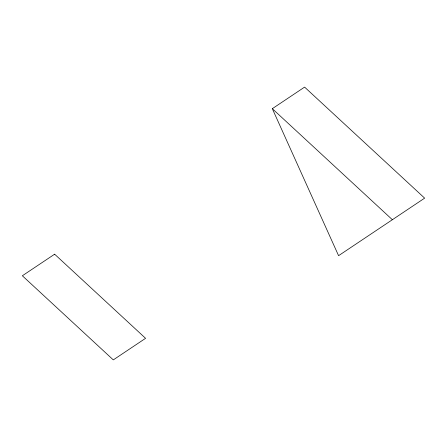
<?xml version="1.0" encoding="UTF-8"?>
<svg xmlns="http://www.w3.org/2000/svg" width="447" height="447" viewBox="0 0 447 447"><rect width="100%" height="100%" fill="white"/><g stroke="black" fill="none" stroke-linecap="round" stroke-linejoin="round"><path stroke-width="0.67" d="M272.318 108.682L304.597 87.109L424.65 198.144L338.58 255.678L272.318 108.682L392.371 219.723M54.629 254.198L22.35 275.771L113.303 359.891L145.577 338.318L54.629 254.198"/></g></svg>
